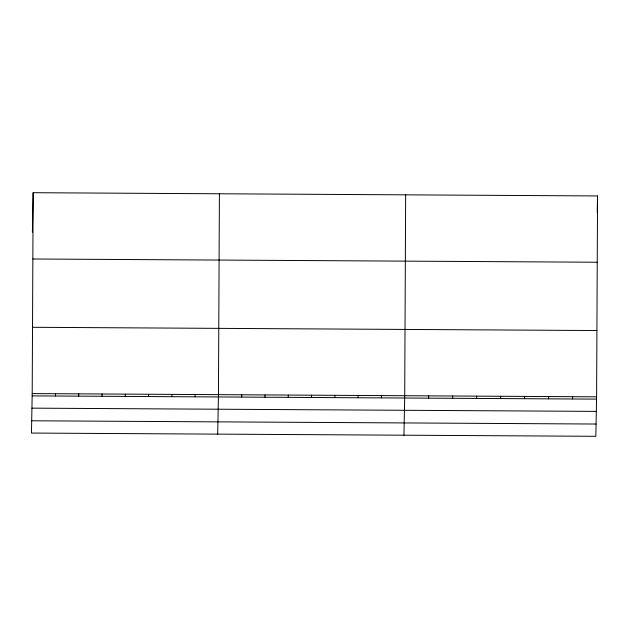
<?xml version="1.0" encoding="UTF-8"?>
<svg xmlns="http://www.w3.org/2000/svg" width="629" height="629" viewBox="0 0 629 629"><rect width="100%" height="100%" fill="white"/><g stroke="black" fill="none" stroke-linecap="round" stroke-linejoin="round"><path stroke-width="0.94" d="M32.205 393.589L33.156 192.702L597.55 195.941L596.606 396.828L595.844 436.298L31.45 433.059L32.205 393.589L596.606 396.828M219.403 193.771L218.46 394.658L217.697 434.128M405.658 194.841L404.706 395.727L403.952 435.197M32.394 232.172L33.156 192.702M55.446 396.011L55.486 393.723M78.727 396.144L78.774 393.856M102.008 396.278L102.055 393.99M125.289 396.412L125.336 394.124M148.57 396.553L148.617 394.257M171.851 396.687L171.898 394.391M195.132 396.82L195.179 394.525M241.693 397.088L241.74 394.792M264.974 397.221L265.021 394.926M288.255 397.355L288.302 395.059M311.544 397.489L311.583 395.193M334.825 397.622L334.864 395.327M358.105 397.756L358.145 395.46M381.386 397.89L381.426 395.594M428.656 398.157L428.695 395.861M452.636 398.299L452.683 396.003M476.625 398.432L476.672 396.136M500.613 398.574L500.66 396.278M524.602 398.707L524.641 396.412M548.59 398.849L548.63 396.553M572.571 398.983L572.618 396.687M597.236 212.311L597.55 195.941M32.842 258.991L597.236 262.238M32.519 327.292L596.913 330.539M32.165 395.877L596.559 399.124M31.93 408.15L596.323 411.39M31.686 420.785L596.08 424.032"/></g></svg>
